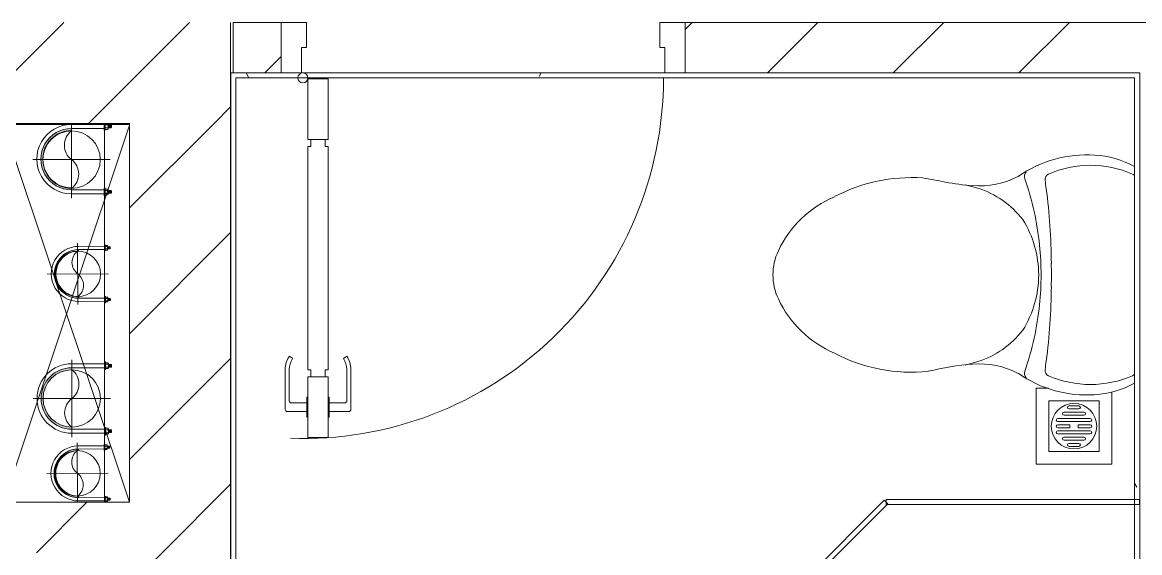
# Model space of a CAD drawing. Header units: millimetres. Extents: x 5356 to 209803, y -16346 to 109894.
# Drawn here: x 118640 to 120853, y 57687 to 58737 of the extents above; entities that cross this region are included whole.
import ezdxf

# ---------------------------------------------------------------- set-up
doc = ezdxf.new("R2010")
doc.units = ezdxf.units.MM
doc.linetypes.add('IMPORT-CENTER _3_', pattern=[10.16, 6.35, -1.27, 1.27, -1.27])
for name, color, linetype, lineweight in [('0-1', 7, 'Continuous', 5), ('0-2', 9, 'Continuous', 9), ('A-DETL-GENF-1', 9, 'Continuous', 9), ('A-DOOR-1', 9, 'Continuous', 9), ('A-FLOR-1', 9, 'Continuous', 9), ('A-GLAZ-CURT-1', 9, 'Continuous', 9), ('A-WALL-1', 253, 'Continuous', 18), ('A-WALL-3', 113, 'Continuous', 18), ('A-WALL-PATT-1', 10, 'Continuous', 9), ('A-WALL-PATT-3', 111, 'Continuous', 9), ('G-IMPT', 8, 'Continuous', 9), ('G-IMPT-2', 8, 'IMPORT-CENTER _3_', 9), ('I-WALL-1', 253, 'Continuous', 18), ('M-EQPM', 50, 'Continuous', 9), ('M-EQPM-1', 9, 'Continuous', 9), ('P-SANR-FIXT-1', 9, 'Continuous', 9)]:
    doc.layers.add(name, color=color, linetype=linetype, lineweight=lineweight)
pattern_1 = [(0, (0, 0), (894.08, 223.52), [73.762, -596.798, 73.762, -596.798, -3576.32]), (0, (0, 0), (894.08, 223.52), [-1341.12, 73.762, -1267.358, 73.762, -596.798, -1564.64]), (0, (0, 0), (894.08, 223.52), [-3352.8, 73.762, -373.278, 73.762, -1043.838]), (120, (335.28, 111.76), (-640.614, 662.536), [73.762, -596.798, 73.762, -4173.118]), (120, (335.28, 111.76), (-640.614, 662.536), [-744.322, -596.798, 73.762, -1267.358, -2235.2]), (120, (335.28, 111.76), (-640.614, 662.536), [-2682.24, 73.762, -596.798, 73.762, -1490.878]), (120, (335.28, 111.76), (-640.614, 662.536), [-3426.562, -373.278, 73.762, -1043.838]), (240, (447.04, 558.8), (-253.466, -886.056), [73.762, -596.798, 73.762, -4173.118]), (240, (447.04, 558.8), (-253.466, -886.056), [-744.322, -596.798, 73.762, -1267.358, -2235.2]), (240, (447.04, 558.8), (-253.466, -886.056), [-2682.24, 73.762, -596.798, 73.762, -1490.878]), (240, (447.04, 558.8), (-253.466, -886.056), [-3426.562, -373.278, 73.762, -1043.838])]
pattern_2 = [(45, (0, 0), (-124.4508, 124.4508), [])]

# ---------------------------------------------------------------- blocks, each defined once
blk = doc.blocks.new('NCV_TKTC_KET CAU_rvt-1-TKCS_MB ĐỊNH VỊ MỐC TỌA ĐỘ CÔNG TRÌNH')
at = {"layer": 'A-FLOR-1'}
blk.add_line((118602.5, 58534.9), (118852.5, 58534.9), dxfattribs=at)
blk = doc.blocks.new('DOOR_CW_01 CANH MO-PANEL KINH - DIG_02-800x2200-CỬA NHÔM KÍNH-401063-TKCS_MB ĐỊNH VỊ MỐC TỌA ĐỘ CÔNG TRÌNH')
at = {"layer": 'A-DETL-GENF-1'}
for p, q in [((-347, -182), (-347, -62)), ((-347, -62), (-307, -62)), ((-307, -62), (-307, -182)), ((-307, -182), (-347, -182)), ((-347, -196), (-341, -196)), ((-347, -638), (-347, -196)), ((-341, -196), (-341, -182)), ((-341, -182), (-313, -182)), ((-313, -182), (-313, -196)), ((-307, -196), (-313, -196)), ((-307, -196), (-307, -638)), ((-383.9, -611.2), (-377.3, -615.8)), ((-270.1, -611.2), (-276.7, -615.8)), ((-392, -637), (-392, -716.5)), ((-384, -699.5), (-384, -637)), ((-347, -638), (-341, -638)), ((-341, -652), (-341, -638)), ((-307, -638), (-313, -638)), ((-313, -638), (-313, -652)), ((-270, -699.5), (-270, -637)), ((-262, -637), (-262, -716.5)), ((-307, -652), (-347, -652)), ((-347, -652), (-347, -772)), ((-313, -652), (-341, -652)), ((-307, -772), (-307, -652)), ((-349, -703.5), (-380, -703.5)), ((-349, -692.2), (-349, -731.8)), ((-347, -692.2), (-349, -692.2)), ((-347, -692.2), (-347, -731.8)), ((-307, -692.2), (-307, -731.8)), ((-307, -692.2), (-305, -692.2)), ((-305, -692.2), (-305, -731.8)), ((-305, -703.5), (-274, -703.5)), ((-349, -720.5), (-388, -720.5)), ((-305, -720.5), (-266, -720.5)), ((-349, -731.8), (-347, -731.8)), ((-305, -731.8), (-307, -731.8)), ((-347, -772), (-307, -772))]:
    blk.add_line(p, q, dxfattribs=at)
blk.add_circle((-357, -60), 10, dxfattribs=at)
for centre, radius, start, end in [((-357, -60), 714, 268, 0), ((-347, -637), 45, 145, 180), ((-347, -637), 37, 145, 180), ((-307, -637), 37, 0, 35), ((-307, -637), 45, 360, 35), ((-380, -699.5), 4, 180, 270), ((-274, -699.5), 4, 270, 0), ((-388, -716.5), 4, 180, 270), ((-266, -716.5), 4, 270, 0)]:
    blk.add_arc(centre, radius, start, end, dxfattribs=at)
at = {"layer": 'A-DOOR-1'}
for p, q in [((-400, -50), (-400, 50)), ((-400, 50), (-350, 50)), ((-350, 50), (-350, 0)), ((350, 0), (350, 50)), ((350, 50), (400, 50)), ((400, 50), (400, -50)), ((-360, 0), (-360, -50)), ((-350, 0), (-360, 0)), ((360, 0), (350, 0)), ((360, -50), (360, 0)), ((-360, -50), (-400, -50)), ((-357, -50), (-332, -50)), ((400, -50), (360, -50))]:
    blk.add_line(p, q, dxfattribs=at)
blk = doc.blocks.new('TOILET - TOILET-V147-TKCS_MB ĐỊNH VỊ MỐC TỌA ĐỘ CÔNG TRÌNH')
at = {"layer": 'P-SANR-FIXT-1'}
for p, q in [((-171.7, 330.3), (-178.6, 355.5)), ((171.7, 330.3), (178.6, 355.5))]:
    blk.add_line(p, q, dxfattribs=at)
for centre, radius, start, end in [((0, 624.4), 111.7, 64.7718, 115.2282), ((45.1, 528.6), 217.6, 115.2282, 156.7784), ((-45.1, 528.6), 217.6, 23.2216, 64.7718), ((137.1, 461.2), 329.8, 152.3122, 185.6513), ((-137.1, 461.2), 329.8, 356.3165, 27.6878), ((-719.2, 297.5), 544.3, 4.5441, 13.9464), ((-1948.3, 805.1), 2171.2, 349.1051, 350.319), ((719.2, 297.5), 544.3, 169.7121, 175.4559), ((-343.5, 327.4), 167.3, 332.62, 4.5441), ((343.5, 327.4), 167.3, 175.4559, 207.38), ((-0.4, 384), 179.5, 197.4036, 232.5964), ((0.4, 384), 179.5, 307.4036, 342.5964), ((-4, 115.7), 233.6, 144.7853, 164.7039), ((4, 115.7), 233.6, 15.2961, 35.2147), ((-195, 224.1), 13.8, 71.0073, 129.3276), ((0.6, 792.1), 586.9, 251.0073, 264.1678), ((0, 416), 206.1, 237.9268, 270), ((0, 416), 206.1, 270, 302.0732), ((-0.6, 792.1), 586.9, 275.8322, 288.9927), ((195, 224.1), 13.8, 50.6724, 108.9927), ((0, 786.7), 581.5, 264.1678, 275.8322), ((1.9, 114.1), 239.7, 164.7039, 183.5487), ((-9.8, 107.2), 207.3, 156.2862, 203.7138), ((-189.1, 185.5), 11.7, 82.4212, 154.5895), ((178.9, 2951.3), 2778.4, 262.4212, 262.7649), ((-14.3, 1400.4), 1215.6, 262.593, 269.6026), ((0, 3462.8), 3278, 269.6026, 270.3974), ((14.3, 1400.4), 1215.6, 270.3974, 277.407), ((-178.9, 2951.3), 2778.4, 277.2351, 277.5788), ((189.1, 185.5), 11.7, 25.4105, 97.5788), ((9.8, 107.2), 207.3, 336.2862, 23.7138), ((-1.9, 114.1), 239.7, 356.4513, 15.2961), ((-46.1, 111.1), 191.6, 183.5487, 208.4386), ((46.1, 111.1), 191.6, 331.5614, 356.4513), ((-193.7, 26.4), 6.48, 203.7138, 267.6832), ((193.7, 26.4), 6.48, 272.3168, 336.2862)]:
    blk.add_arc(centre, radius, start, end, dxfattribs=at)
blk = doc.blocks.new('THU NUOC - THU NUOC-V92-TKCS_MB ĐỊNH VỊ MỐC TỌA ĐỘ CÔNG TRÌNH')
at = {"layer": 'M-EQPM-1'}
for p, q in [((-66.3, -70.6), (-66.3, 79.4)), ((-66.3, 79.4), (-41.6, 79.4)), ((83.7, 72.6), (83.7, -70.6)), ((58.7, 54.4), (-41.3, 54.4)), ((-41.3, 54.4), (-41.3, -45.6)), ((-1.1, 44.5), (18.5, 44.5)), ((58.7, -45.6), (58.7, 54.4)), ((-11, 32.1), (28.5, 32.1)), ((28.5, 26.1), (-11, 26.1)), ((18.5, 38.5), (-1.1, 38.5)), ((-23.3, 19.6), (40.9, 19.6)), ((40.9, 13.6), (-23.3, 13.6)), ((-23.3, 7.2), (0.7, 7.2)), ((0.7, 1.2), (-23.3, 1.2)), ((0.7, 7.2), (0.7, 1.2)), ((16.7, 1.2), (16.7, 7.2)), ((16.7, 7.2), (40.9, 7.2)), ((40.9, 1.2), (16.7, 1.2)), ((-23.3, -4.8), (40.9, -4.8)), ((40.9, -10.8), (-23.3, -10.8)), ((-11, -17.3), (28.5, -17.3)), ((28.5, -23.3), (-11, -23.3)), ((-1.1, -29.6), (18.5, -29.6)), ((18.5, -35.6), (-1.1, -35.6)), ((-41.3, -45.6), (58.7, -45.6)), ((83.7, -70.6), (-66.3, -70.6))]:
    blk.add_line(p, q, dxfattribs=at)
for centre, radius, start, end in [((8.7, 4.4), 45, 0, 180), ((8.7, 4.4), 45, 360, 180), ((-1.1, 41.5), 3, 90, 270), ((18.5, 41.5), 3, 270, 90), ((-11, 29.1), 3, 90, 270), ((28.5, 29.1), 3, 270, 90), ((8.7, 4.4), 45, 180, 0), ((8.7, 4.4), 45, 180, 360), ((-23.3, 16.6), 3, 90, 270), ((-23.3, 4.2), 3, 90, 270), ((40.9, 16.6), 3, 270, 90), ((40.9, 4.2), 3, 270, 90), ((-23.3, -7.8), 3, 90, 270), ((-11, -20.3), 3, 90, 270), ((28.5, -20.3), 3, 270, 90), ((40.9, -7.8), 3, 270, 90), ((-1.1, -32.6), 3, 90, 270), ((18.5, -32.6), 3, 270, 90)]:
    blk.add_arc(centre, radius, start, end, dxfattribs=at)
blk = doc.blocks.new('System Panel - Glazed-850630-TKCS_MB ĐỊNH VỊ MỐC TỌA ĐỘ CÔNG TRÌNH')
at = {"layer": 'A-GLAZ-CURT-1'}
for p, q in [((251.1, 5), (-251.1, 5)), ((-251.1, 5), (-251.1, -5)), ((251.1, -5), (251.1, 5)), ((-251.1, -5), (251.1, -5))]:
    blk.add_line(p, q, dxfattribs=at)
blk = doc.blocks.new('System Panel - Glazed-850629-TKCS_MB ĐỊNH VỊ MỐC TỌA ĐỘ CÔNG TRÌNH')
at = {"layer": 'A-GLAZ-CURT-1'}
for p, q in [((316.6, 5), (-316.6, 5)), ((-316.6, 5), (-316.6, -5)), ((316.6, -5), (316.6, 5)), ((-316.6, -5), (316.6, -5))]:
    blk.add_line(p, q, dxfattribs=at)
blk = doc.blocks.new('NCV_TKTC_TANG 1_rvt-1-TKCS_MB ĐỊNH VỊ MỐC TỌA ĐỘ CÔNG TRÌNH')
at = {"layer": 'A-WALL-PATT-1'}
h = blk.add_hatch(dxfattribs=at)
h.set_pattern_fill('FP_2', color=256, style=0, pattern_type=2)
h.set_pattern_definition(pattern_2)
h.paths.add_polyline_path([(120347.6, 58636.9), (120852.6, 58636.9), (120852.6, 58736.9), (119952.6, 58736.9), (119952.6, 58636.9)])
h.paths.add_polyline_path([(119057.6, 58636.9), (119152.6, 58636.9), (119152.6, 58736.9), (119057.6, 58736.9)])
h = blk.add_hatch(dxfattribs=at)
h.set_pattern_fill('FP_4', color=256, style=0, pattern_type=2)
h.set_pattern_definition(pattern_1)
h.paths.add_polyline_path([(119062.6, 58627), (120852.6, 58627), (120852.6, 58637), (119052.6, 58637), (119052.6, 58627)])
h = blk.add_hatch(dxfattribs=at)
h.set_pattern_fill('FP_4', color=256, style=0, pattern_type=2)
h.set_pattern_definition(pattern_1)
h.paths.add_polyline_path([(120852.6, 56736.9), (120852.6, 58627), (120842.6, 58627), (120842.6, 56736.9)])
at = {"layer": 'A-WALL-1'}
for p, q in [((119152.6, 58736.9), (119057.6, 58736.9)), ((119057.6, 58736.9), (119057.6, 58636.9)), ((120852.6, 58736.9), (119952.6, 58736.9)), ((122752.6, 58736.9), (120852.6, 58736.9)), ((119057.6, 58636.9), (119152.6, 58636.9)), ((119952.6, 58636.9), (120852.6, 58636.9))]:
    blk.add_line(p, q, dxfattribs=at)
at = {"layer": 'I-WALL-1'}
for p, q in [((119152.6, 58637), (119052.6, 58637)), ((119052.6, 58637), (119052.6, 58627)), ((119912.6, 58637), (119192.6, 58637)), ((120852.6, 58637), (119952.6, 58637)), ((120852.6, 58627), (120852.6, 58637)), ((119052.6, 58627), (119052.6, 56746.9)), ((119062.6, 58627), (120842.6, 58627)), ((119062.6, 56746.9), (119062.6, 58627)), ((120842.6, 58627), (120842.6, 56746.9)), ((120852.6, 56836.9), (120852.6, 58627))]:
    blk.add_line(p, q, dxfattribs=at)
at = {"layer": 'A-DOOR-1'}
blk.add_blockref('DOOR_CW_01 CANH MO-PANEL KINH - DIG_02-800x2200-CỬA NHÔM KÍNH-401063-TKCS_MB ĐỊNH VỊ MỐC TỌA ĐỘ CÔNG TRÌNH', (119552.6, 58686.9), dxfattribs=at)
at = {"layer": 'A-GLAZ-CURT-1', "rotation": 44.99999999999893}
blk.add_blockref('System Panel - Glazed-850629-TKCS_MB ĐỊNH VỊ MỐC TỌA ĐỘ CÔNG TRÌNH', (120126.4, 57563.5), dxfattribs=at)
at = {"layer": 'A-GLAZ-CURT-1'}
blk.add_blockref('System Panel - Glazed-850630-TKCS_MB ĐỊNH VỊ MỐC TỌA ĐỘ CÔNG TRÌNH', (120601.4, 57787.3), dxfattribs=at)
at = {"layer": 'M-EQPM-1'}
blk.add_blockref('THU NUOC - THU NUOC-V92-TKCS_MB ĐỊNH VỊ MỐC TỌA ĐỘ CÔNG TRÌNH', (120713.8, 57932.9), dxfattribs=at)
at = {"layer": 'P-SANR-FIXT-1', "rotation": 90.0000000000012}
blk.add_blockref('TOILET - TOILET-V147-TKCS_MB ĐỊNH VỊ MỐC TỌA ĐỘ CÔNG TRÌNH', (120862.5, 58236.9), dxfattribs=at)
blk = doc.blocks.new('TKTC_XREF_251221_MB TANG 1 - TKTC_XREF_260130_MB TANG 1_dwg_CUM U_DN100-V310-TKCS_MB ĐỊNH VỊ MỐC TỌA ĐỘ CÔNG TRÌNH')
at = {"layer": 'G-IMPT'}
blk.add_hatch(color=256, dxfattribs=at).paths.add_polyline_path([(0, -61), (0, -57), (14.8, -55.1), (28.5, -49.4), (40.3, -40.3), (49.4, -28.5), (55.1, -14.8), (57, 0), (55.1, 14.8), (49.4, 28.5), (40.3, 40.3), (28.5, 49.4), (14.8, 55.1), (0, 57), (0, 61), (15.8, 58.9), (30.5, 52.8), (43.1, 43.1), (52.8, 30.5), (58.9, 15.8), (61, 0), (58.9, -15.8), (52.8, -30.5), (43.1, -43.1), (30.5, -52.8), (15.8, -58.9)])
for p, q in [((-79.1, 66.6), (-79.1, 63.4)), ((-76.6, 66.6), (-76.6, 63.4)), ((-74.6, 66.6), (-74.6, 63.4)), ((-72.7, 69.3), (-72.7, 60.7)), ((-66.9, 67.9), (-71.7, 67.9)), ((-66.9, 62.1), (-71.7, 62.1)), ((-65, 69), (0, 69)), ((-79.1, -63.4), (-79.1, -66.6)), ((-76.6, -63.4), (-76.6, -66.6)), ((-74.6, -63.4), (-74.6, -66.6)), ((-72.7, -60.7), (-72.7, -69.3)), ((-66.9, -62.1), (-71.7, -62.1)), ((-66.9, -67.9), (-71.7, -67.9)), ((-66.9, -72.7), (-66.9, -70.8)), ((-65, -69), (0, -69))]:
    blk.add_line(p, q, dxfattribs=at)
at = {"layer": 'G-IMPT', "flags": 128}
for points in [[(-72.7, 67.6), (-78.1, 67.6), (-78.1, 62.4), (-72.7, 62.4)], [(-71.7, 59.2), (-66.9, 59.2), (-66.9, 70.8), (-71.7, 70.8)], [(-66.9, 70.8), (-66.9, 72.7), (-65, 72.7), (-65, 57.3), (-66.9, 57.3), (-66.9, 59.2)], [(-65, 61), (0, 61), (0, 57)], [(-72.7, -62.4), (-78.1, -62.4), (-78.1, -67.6), (-72.7, -67.6)], [(-71.7, -70.8), (-66.9, -70.8), (-66.9, -59.2), (-71.7, -59.2)], [(-66.9, -59.2), (-66.9, -57.3), (-65, -57.3), (-65, -72.6)], [(-65, -61), (0, -61), (0, -57)]]:
    blk.add_lwpolyline(points, dxfattribs=at)
at = {"layer": 'G-IMPT'}
for centre, radius, start, end in [((-78.1, 66.6), 0.96, 90, 180), ((-78.1, 63.4), 0.96, 180, 270), ((-71.1, 69.3), 1.56, 112.6199, 247.3801), ((-67.9, 65), 4.8, 143.1301, 216.8699), ((-71.1, 60.7), 1.56, 112.6199, 247.3801), ((0, 0), 69, 270, 90), ((0, 0), 61, 270, 90), ((0, 0), 57, 270, 90), ((-78.1, -63.4), 0.96, 90, 180), ((-78.1, -66.6), 0.96, 180, 270), ((-71.1, -60.7), 1.56, 112.6199, 247.3801), ((-67.9, -65), 4.8, 143.1301, 216.8699), ((-71.1, -69.3), 1.56, 112.6199, 247.3801)]:
    blk.add_arc(centre, radius, start, end, dxfattribs=at)
blk = doc.blocks.new('TKTC_XREF_251221_MB TANG 1 - TKTC_XREF_260130_MB TANG 1_dwg_$cc-V311-TKCS_MB ĐỊNH VỊ MỐC TỌA ĐỘ CÔNG TRÌNH')
at = {"layer": 'G-IMPT'}
blk.add_circle((0, 0), 0.5, dxfattribs=at)
for centre, radius, start, end in [((0, 0), 0.5, 90, 270), ((0.188, 0.25), 0.313, 126.8699, 233.1301), ((-0.188, -0.25), 0.313, 306.8699, 53.1301)]:
    blk.add_arc(centre, radius, start, end, dxfattribs=at)
at = {"layer": 'G-IMPT-2'}
for p, q in [((0, -0.633), (0, 0.673)), ((-0.673, 0), (0.673, 0))]:
    blk.add_line(p, q, dxfattribs=at)
blk = doc.blocks.new('TKTC_XREF_251221_MB TANG 1 - TKTC_XREF_260130_MB TANG 1_dwg_$cc-4202122-TKCS_MB ĐỊNH VỊ MỐC TỌA ĐỘ CÔNG TRÌNH')
at = {"layer": 'G-IMPT'}
blk.add_circle((0, 0), 0.5, dxfattribs=at)
for centre, radius, start, end in [((0, 0), 0.5, 90, 270), ((0.188, 0.25), 0.313, 126.8699, 233.1301), ((-0.188, -0.25), 0.313, 306.8699, 53.1301)]:
    blk.add_arc(centre, radius, start, end, dxfattribs=at)
at = {"layer": 'G-IMPT-2'}
for p, q in [((0, -0.673), (0, 0.673)), ((-0.673, 0), (0.673, 0))]:
    blk.add_line(p, q, dxfattribs=at)
blk = doc.blocks.new('TKTC_XREF_251221_MB TANG 1 - TKTC_XREF_260130_MB TANG 1_dwg_CUM U_DN100-4202112-TKCS_MB ĐỊNH VỊ MỐC TỌA ĐỘ CÔNG TRÌNH')
at = {"layer": 'G-IMPT'}
blk.add_hatch(color=256, dxfattribs=at).paths.add_polyline_path([(0, 61), (0, 57), (14.8, 55.1), (28.5, 49.4), (40.3, 40.3), (49.4, 28.5), (55.1, 14.8), (57, 0), (55.1, -14.8), (49.4, -28.5), (40.3, -40.3), (28.5, -49.4), (14.8, -55.1), (0, -57), (0, -61), (15.8, -58.9), (30.5, -52.8), (43.1, -43.1), (52.8, -30.5), (58.9, -15.8), (61, 0), (58.9, 15.8), (52.8, 30.5), (43.1, 43.1), (30.5, 52.8), (15.8, 58.9)])
for p, q in [((-79.1, 66.6), (-79.1, 63.4)), ((-76.6, 66.6), (-76.6, 63.4)), ((-74.6, 66.6), (-74.6, 63.4)), ((-72.7, 69.3), (-72.7, 60.7)), ((-66.9, 67.9), (-71.7, 67.9)), ((-65, 69), (0, 69)), ((-66.9, 62.1), (-71.7, 62.1)), ((-79.1, -63.4), (-79.1, -66.6)), ((-76.6, -63.4), (-76.6, -66.6)), ((-74.6, -63.4), (-74.6, -66.6)), ((-72.7, -60.7), (-72.7, -69.3)), ((-66.9, -62.1), (-71.7, -62.1)), ((-66.9, -67.9), (-71.7, -67.9)), ((-65, -69), (0, -69))]:
    blk.add_line(p, q, dxfattribs=at)
at = {"layer": 'G-IMPT', "flags": 128}
for points in [[(-72.7, 67.6), (-78.1, 67.6), (-78.1, 62.4), (-72.7, 62.4)], [(-71.7, 59.2), (-66.9, 59.2), (-66.9, 70.8), (-71.7, 70.8)], [(-66.9, 70.8), (-66.9, 72.7), (-65, 72.7), (-65, 57.3), (-66.9, 57.3), (-66.9, 59.2)], [(-65, 61), (0, 61), (0, 57)], [(-72.7, -62.4), (-78.1, -62.4), (-78.1, -67.6), (-72.7, -67.6)], [(-71.7, -70.8), (-66.9, -70.8), (-66.9, -59.2), (-71.7, -59.2)], [(-66.9, -59.2), (-66.9, -57.3), (-65, -57.3), (-65, -72.7), (-66.9, -72.7), (-66.9, -70.8)], [(-65, -61), (0, -61), (0, -57)]]:
    blk.add_lwpolyline(points, dxfattribs=at)
at = {"layer": 'G-IMPT'}
for centre, radius, start, end in [((-78.1, 66.6), 0.96, 90, 180), ((-71.1, 69.3), 1.56, 112.6199, 247.3801), ((-67.9, 65), 4.8, 143.1301, 216.8699), ((0, 0), 69, 270, 90), ((-78.1, 63.4), 0.96, 180, 270), ((-71.1, 60.7), 1.56, 112.6199, 247.3801), ((0, 0), 61, 270, 90), ((0, 0), 57, 270, 90), ((-78.1, -63.4), 0.96, 90, 180), ((-71.1, -60.7), 1.56, 112.6199, 247.3801), ((-67.9, -65), 4.8, 143.1301, 216.8699), ((-78.1, -66.6), 0.96, 180, 270), ((-71.1, -69.3), 1.56, 112.6199, 247.3801)]:
    blk.add_arc(centre, radius, start, end, dxfattribs=at)
blk = doc.blocks.new('TKTC_XREF_251221_MB TANG 1 - TKTC_XREF_260130_MB TANG 1_dwg_CUM U_DN100-V312-TKCS_MB ĐỊNH VỊ MỐC TỌA ĐỘ CÔNG TRÌNH')
at = {"layer": 'G-IMPT'}
blk.add_hatch(color=256, dxfattribs=at).paths.add_polyline_path([(0, 61), (0, 57), (14.8, 55.1), (28.5, 49.4), (40.3, 40.3), (49.4, 28.5), (55.1, 14.8), (57, 0), (55.1, -14.8), (49.4, -28.5), (40.3, -40.3), (28.5, -49.4), (14.8, -55.1), (0, -57), (0, -61), (15.8, -58.9), (30.5, -52.8), (43.1, -43.1), (52.8, -30.5), (58.9, -15.8), (61, 0), (58.9, 15.8), (52.8, 30.5), (43.1, 43.1), (30.5, 52.8), (15.8, 58.9)])
for p, q in [((-79.1, 66.6), (-79.1, 63.4)), ((-76.6, 66.6), (-76.6, 63.4)), ((-74.6, 66.6), (-74.6, 63.4)), ((-72.7, 69.3), (-72.7, 60.7)), ((-66.9, 67.9), (-71.7, 67.9)), ((-65, 69), (0, 69)), ((-66.9, 62.1), (-71.7, 62.1)), ((-79.1, -63.4), (-79.1, -66.6)), ((-76.6, -63.4), (-76.6, -66.6)), ((-74.6, -63.4), (-74.6, -66.6)), ((-72.7, -60.7), (-72.7, -69.3)), ((-66.9, -62.1), (-71.7, -62.1)), ((-66.9, -67.9), (-71.7, -67.9)), ((-65, -69), (0, -69))]:
    blk.add_line(p, q, dxfattribs=at)
at = {"layer": 'G-IMPT', "flags": 128}
for points in [[(-72.7, 67.6), (-78.1, 67.6), (-78.1, 62.4), (-72.7, 62.4)], [(-71.7, 59.2), (-66.9, 59.2), (-66.9, 70.8), (-71.7, 70.8)], [(-66.9, 70.8), (-66.9, 72.7), (-65, 72.7), (-65, 57.3), (-66.9, 57.3), (-66.9, 59.2)], [(-65, 61), (0, 61), (0, 57)], [(-72.7, -62.4), (-78.1, -62.4), (-78.1, -67.6), (-72.7, -67.6)], [(-71.7, -70.8), (-66.9, -70.8), (-66.9, -59.2), (-71.7, -59.2)], [(-66.9, -59.2), (-66.9, -57.3), (-65, -57.3), (-65, -71)], [(-65, -61), (0, -61), (0, -57)]]:
    blk.add_lwpolyline(points, dxfattribs=at)
at = {"layer": 'G-IMPT'}
for centre, radius, start, end in [((-78.1, 66.6), 0.96, 90, 180), ((-71.1, 69.3), 1.56, 112.6199, 247.3801), ((-67.9, 65), 4.8, 143.1301, 216.8699), ((0, 0), 69, 270, 90), ((-78.1, 63.4), 0.96, 180, 270), ((-71.1, 60.7), 1.56, 112.6199, 247.3801), ((0, 0), 61, 270, 90), ((0, 0), 57, 270, 90), ((-78.1, -63.4), 0.96, 90, 180), ((-71.1, -60.7), 1.56, 112.6199, 247.3801), ((-67.9, -65), 4.8, 143.1301, 216.8699), ((-78.1, -66.6), 0.96, 180, 270), ((-71.1, -69.3), 1.56, 112.6199, 247.3801)]:
    blk.add_arc(centre, radius, start, end, dxfattribs=at)
blk = doc.blocks.new('TKTC_XREF_251221_MB TANG 1 - TKTC_XREF_260130_MB TANG 1_dwg_$cc-V313-TKCS_MB ĐỊNH VỊ MỐC TỌA ĐỘ CÔNG TRÌNH')
at = {"layer": 'G-IMPT'}
blk.add_circle((0, 0), 0.5, dxfattribs=at)
for centre, radius, start, end in [((0, 0), 0.5, 90, 270), ((0.188, 0.25), 0.313, 126.8699, 233.1301), ((-0.188, -0.25), 0.313, 306.8699, 53.1301)]:
    blk.add_arc(centre, radius, start, end, dxfattribs=at)
at = {"layer": 'G-IMPT-2'}
for p, q in [((0, -0.673), (0, 0.631)), ((-0.673, 0), (0.673, 0))]:
    blk.add_line(p, q, dxfattribs=at)
blk = doc.blocks.new('TKTC_XREF_251221_MB TANG 1 - TKTC_XREF_260130_MB TANG 1_dwg_CUM U_DN100-4202115-TKCS_MB ĐỊNH VỊ MỐC TỌA ĐỘ CÔNG TRÌNH')
at = {"layer": 'G-IMPT'}
blk.add_hatch(color=256, dxfattribs=at).paths.add_polyline_path([(0, -61), (0, -57), (14.8, -55.1), (28.5, -49.4), (40.3, -40.3), (49.4, -28.5), (55.1, -14.8), (57, 0), (55.1, 14.8), (49.4, 28.5), (40.3, 40.3), (28.5, 49.4), (14.8, 55.1), (0, 57), (0, 61), (15.8, 58.9), (35.6, 48.9), (43.1, 43.1), (52.8, 30.5), (58.9, 15.8), (61, 0), (58.9, -15.8), (52.8, -30.5), (43.1, -43.1), (30.5, -52.8), (15.8, -58.9)])
for p, q in [((-79.1, 66.6), (-79.1, 63.4)), ((-76.6, 66.6), (-76.6, 63.4)), ((-74.6, 66.6), (-74.6, 63.4)), ((-72.7, 69.3), (-72.7, 60.7)), ((-66.9, 67.9), (-71.7, 67.9)), ((-66.9, 62.1), (-71.7, 62.1)), ((-65, 69), (0, 69)), ((-79.1, -63.4), (-79.1, -66.6)), ((-76.6, -63.4), (-76.6, -66.6)), ((-74.6, -63.4), (-74.6, -66.6)), ((-72.7, -60.7), (-72.7, -69.3)), ((-66.9, -62.1), (-71.7, -62.1)), ((-66.9, -67.9), (-71.7, -67.9)), ((-65, -69), (0, -69))]:
    blk.add_line(p, q, dxfattribs=at)
at = {"layer": 'G-IMPT', "flags": 128}
for points in [[(-72.7, 67.6), (-78.1, 67.6), (-78.1, 62.4), (-72.7, 62.4)], [(-71.7, 59.2), (-66.9, 59.2), (-66.9, 70.8), (-71.7, 70.8)], [(-66.9, 70.8), (-66.9, 72.7), (-65, 72.7), (-65, 57.3), (-66.9, 57.3), (-66.9, 59.2)], [(-65, 61), (0, 61), (0, 57)], [(-72.7, -62.4), (-78.1, -62.4), (-78.1, -67.6), (-72.7, -67.6)], [(-71.7, -70.8), (-66.9, -70.8), (-66.9, -59.2), (-71.7, -59.2)], [(-66.9, -59.2), (-66.9, -57.3), (-65, -57.3), (-65, -72.7), (-66.9, -72.7), (-66.9, -70.8)], [(-65, -61), (0, -61), (0, -57)]]:
    blk.add_lwpolyline(points, dxfattribs=at)
at = {"layer": 'G-IMPT'}
for centre, radius, start, end in [((-78.1, 66.6), 0.96, 90, 180), ((-78.1, 63.4), 0.96, 180, 270), ((-71.1, 69.3), 1.56, 112.6199, 247.3801), ((-67.9, 65), 4.8, 143.1301, 216.8699), ((-71.1, 60.7), 1.56, 112.6199, 247.3801), ((0, 0), 69, 270, 90), ((0, 0), 61, 270, 90), ((0, 0), 57, 270, 90), ((-78.1, -63.4), 0.96, 90, 180), ((-78.1, -66.6), 0.96, 180, 270), ((-71.1, -60.7), 1.56, 112.6199, 247.3801), ((-67.9, -65), 4.8, 143.1301, 216.8699), ((-71.1, -69.3), 1.56, 112.6199, 247.3801)]:
    blk.add_arc(centre, radius, start, end, dxfattribs=at)
blk = doc.blocks.new('TKTC_XREF_251221_MB TANG 1 - TKTC_XREF_260130_MB TANG 1_dwg_$cc-4202118-TKCS_MB ĐỊNH VỊ MỐC TỌA ĐỘ CÔNG TRÌNH')
at = {"layer": 'G-IMPT'}
blk.add_circle((0, 0), 0.5, dxfattribs=at)
for centre, radius, start, end in [((0, 0), 0.5, 90, 270), ((0.188, 0.25), 0.313, 126.8699, 233.1301), ((-0.188, -0.25), 0.313, 306.8699, 53.1301)]:
    blk.add_arc(centre, radius, start, end, dxfattribs=at)
at = {"layer": 'G-IMPT-2'}
for p, q in [((0, -0.673), (0, 0.673)), ((-0.673, 0), (0.673, 0))]:
    blk.add_line(p, q, dxfattribs=at)
blk = doc.blocks.new('TKTC_XREF_251221_MB TANG 1 - TKTC_XREF_260130_MB TANG 1_dwg-4202109-TKCS_MB ĐỊNH VỊ MỐC TỌA ĐỘ CÔNG TRÌNH')
at = {"layer": 'G-IMPT'}
for p, q in [((-84349, -343559.7), (-84349, -342809.7)), ((-84299.2, -342809.6), (-84299.2, -343559.7))]:
    blk.add_line(p, q, dxfattribs=at)
for name, p, xscale, yscale, zscale, rotation in [('TKTC_XREF_251221_MB TANG 1 - TKTC_XREF_260130_MB TANG 1_dwg_$cc-V313-TKCS_MB ĐỊNH VỊ MỐC TỌA ĐỘ CÔNG TRÌNH', (-84414.3, -342881.5), 113.7150000000091, 113.7150000000091, 113.7150000000091, 359.9990086636432), ('TKTC_XREF_251221_MB TANG 1 - TKTC_XREF_260130_MB TANG 1_dwg_CUM U_DN100-V312-TKCS_MB ĐỊNH VỊ MỐC TỌA ĐỘ CÔNG TRÌNH', (-84414.3, -342880.6), 0.9975000000000005, 0.9975000000000005, 0.9975000000000005, 180.000991338195), ('TKTC_XREF_251221_MB TANG 1 - TKTC_XREF_260130_MB TANG 1_dwg_$cc-4202118-TKCS_MB ĐỊNH VỊ MỐC TỌA ĐỘ CÔNG TRÌNH', (-84402, -343107.7), 90.00000000005107, 90.00000000005107, 90.00000000005107, 0.3740267799372842), ('TKTC_XREF_251221_MB TANG 1 - TKTC_XREF_260130_MB TANG 1_dwg_CUM U_DN100-4202112-TKCS_MB ĐỊNH VỊ MỐC TỌA ĐỘ CÔNG TRÌNH', (-84413.8, -343354.4), 0.9974999999999965, 0.9974999999999965, 0.9974999999999965, 180.0009913385626), ('TKTC_XREF_251221_MB TANG 1 - TKTC_XREF_260130_MB TANG 1_dwg_$cc-V311-TKCS_MB ĐỊNH VỊ MỐC TỌA ĐỘ CÔNG TRÌNH', (-84402.6, -343502.7), 90.00000000005107, 90.00000000005107, 90.00000000005107, 0.3740267799372842)]:
    blk.add_blockref(name, p, dxfattribs=dict(xscale=xscale, yscale=yscale, zscale=zscale, rotation=rotation))
at = {"extrusion": (0, 0, -1)}
for name, p, xscale, yscale, zscale, rotation in [('TKTC_XREF_251221_MB TANG 1 - TKTC_XREF_260130_MB TANG 1_dwg_CUM U_DN100-4202115-TKCS_MB ĐỊNH VỊ MỐC TỌA ĐỘ CÔNG TRÌNH', (84400.1, -343107.7), 0.7894736842105242, 0.7894736842105242, -0.7894736842105242, 359.6259732184666), ('TKTC_XREF_251221_MB TANG 1 - TKTC_XREF_260130_MB TANG 1_dwg_$cc-4202122-TKCS_MB ĐỊNH VỊ MỐC TỌA ĐỘ CÔNG TRÌNH', (84413.8, -343354.4), 113.7150000000092, 113.7150000000092, -113.7150000000092, 179.9990086636432), ('TKTC_XREF_251221_MB TANG 1 - TKTC_XREF_260130_MB TANG 1_dwg_CUM U_DN100-V310-TKCS_MB ĐỊNH VỊ MỐC TỌA ĐỘ CÔNG TRÌNH', (84400.7, -343502.7), 0.7894736842105242, 0.7894736842105242, -0.7894736842105242, 359.6259732184666)]:
    blk.add_blockref(name, p, dxfattribs=dict(at, xscale=xscale, yscale=yscale, zscale=zscale, rotation=rotation))
blk = doc.blocks.new('TKTC_XREF_251221_MB TANG 1 - TKTC_XREF_251221_MB TANG 1-2038492-TKCS_MB ĐỊNH VỊ MỐC TỌA ĐỘ CÔNG TRÌNH')
blk.add_blockref('TKTC_XREF_251221_MB TANG 1 - TKTC_XREF_260130_MB TANG 1_dwg-4202109-TKCS_MB ĐỊNH VỊ MỐC TỌA ĐỘ CÔNG TRÌNH', (169499.1, 384109.7))

msp = doc.modelspace()

# ---------------------------------------------------------------- hatches: boundary and pattern name
at = {"layer": 'A-WALL-PATT-3'}
h = msp.add_hatch(dxfattribs=at)
h.set_pattern_fill('FP_1', color=256, style=0, pattern_type=2)
h.set_pattern_definition(pattern_2)
h.paths.add_polyline_path([(118531.9, 58536.9), (119052.5, 58536.9), (119052.5, 58736.9), (118502.5, 58736.9), (118502.5, 58536.9)])
h = msp.add_hatch(dxfattribs=at)
h.set_pattern_fill('FP_1', color=256, style=0, pattern_type=2)
h.set_pattern_definition(pattern_2)
h.paths.add_polyline_path([(119052.5, 57686.9), (119052.5, 58536.9), (118852.5, 58536.9), (118852.5, 57686.9)])
h = msp.add_hatch(dxfattribs=at)
h.set_pattern_fill('FP_1', color=256, style=0, pattern_type=2)
h.set_pattern_definition(pattern_2)
h.paths.add_polyline_path([(118531.9, 57686.9), (118852.5, 57686.9), (118852.5, 57786.9), (118502.5, 57786.9), (118502.5, 57686.9)])
h = msp.add_hatch(dxfattribs=at)
h.set_pattern_fill('FP_8', color=256, style=0, pattern_type=2)
h.set_pattern_definition([(45, (0, 0), (-116.67262, 116.67262), [])])
h.paths.add_polyline_path([(118842.5, 53636.9), (118852.5, 53636.9), (118852.5, 55393.3), (118842.5, 55391.1), (118842.5, 53646.9)])
h.paths.add_polyline_path([(118842.5, 56483.3), (118852.5, 56483.3), (118852.5, 57686.9), (118842.5, 57686.9), (118842.5, 56636.9)])
h = msp.add_hatch(dxfattribs=at)
h.set_pattern_fill('FP_1', color=256, style=0, pattern_type=2)
h.set_pattern_definition(pattern_2)
h.paths.add_polyline_path([(119052.5, 53636.9), (119052.5, 55393.3), (118852.5, 55393.3), (118852.5, 53636.9)])
h.paths.add_polyline_path([(118852.5, 56483.3), (119052.5, 56483.3), (119052.5, 56635.3), (118852.5, 56635.3)])
h.paths.add_polyline_path([(119052.5, 56835.3), (119052.5, 57686.9), (118852.5, 57686.9), (118852.5, 56835.3)])

# ---------------------------------------------------------------- linework, layer by layer
at = {"layer": '0-2'}
for p, q in [((118704.8, 58228.3), (118602.5, 58534.9)), ((118739.6, 58195.5), (118852.5, 58533.6)), ((118707.1, 58221.5), (118705.9, 58225.3)), ((118852.2, 57786.9), (118707.1, 58221.5)), ((118603.1, 57786.7), (118738.7, 58192.7)), ((118738.7, 58192.7), (118739.6, 58195.5))]:
    msp.add_line(p, q, dxfattribs=at)
at = {"layer": 'A-WALL-3'}
for p, q in [((119052.5, 56835.3), (119052.5, 58736.9)), ((118602.5, 58536.9), (118852.5, 58536.9)), ((118852.5, 58536.9), (118852.5, 57786.9)), ((118852.5, 57786.9), (118602.5, 57786.9))]:
    msp.add_line(p, q, dxfattribs=at)

# ---------------------------------------------------------------- block references
at = {"layer": '0-1'}
for name in ['NCV_TKTC_KET CAU_rvt-1-TKCS_MB ĐỊNH VỊ MỐC TỌA ĐỘ CÔNG TRÌNH', 'NCV_TKTC_TANG 1_rvt-1-TKCS_MB ĐỊNH VỊ MỐC TỌA ĐỘ CÔNG TRÌNH']:
    msp.add_blockref(name, (0, 0), dxfattribs=at)
at = {"layer": 'M-EQPM'}
msp.add_blockref('TKTC_XREF_251221_MB TANG 1 - TKTC_XREF_251221_MB TANG 1-2038492-TKCS_MB ĐỊNH VỊ MỐC TỌA ĐỘ CÔNG TRÌNH', (33652.6, 17236.9), dxfattribs=at)

doc.saveas('drawing.dxf')
